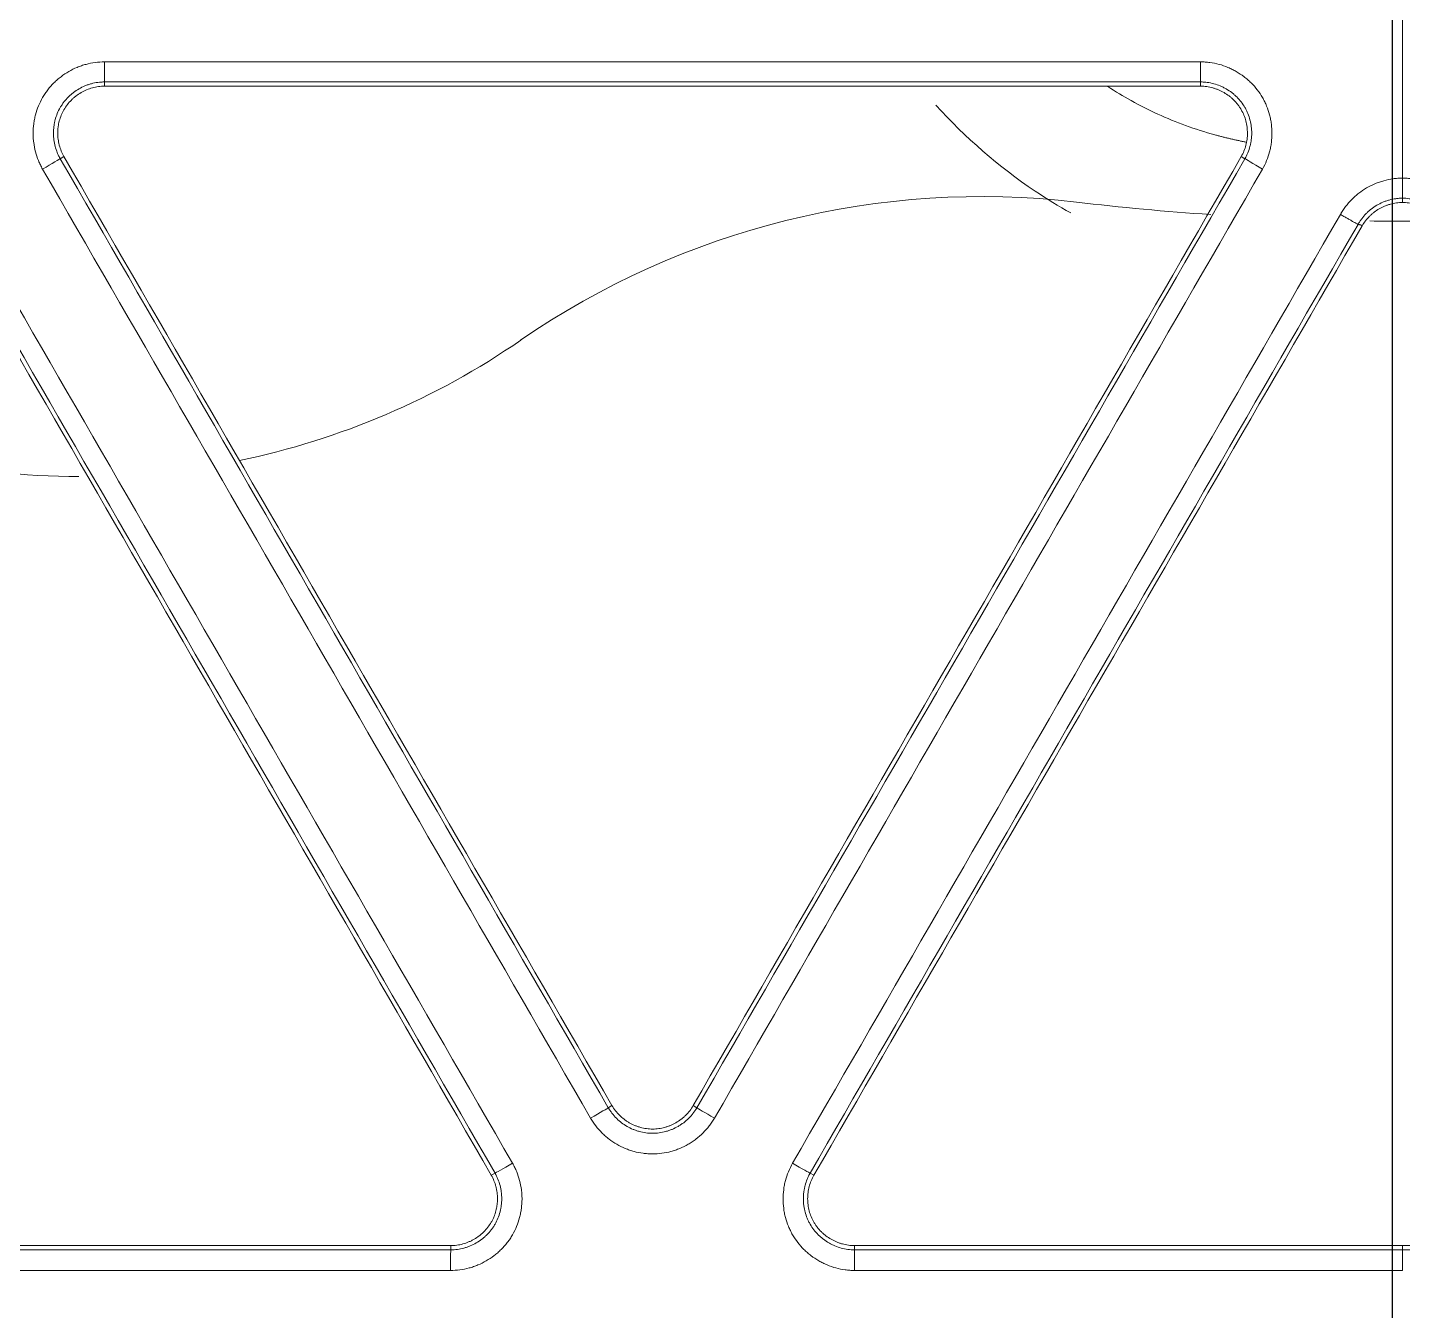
# Model space of a CAD drawing. Header units: inches. Extents: x 405346 to 489838, y -25612 to 14934.
# Drawn here: x 462762.65 to 462794.73, y 4230.61 to 4260.55 of the extents above; entities that cross this region are included whole.
import ezdxf

# ---------------------------------------------------------------- set-up
doc = ezdxf.new("R2010")
doc.units = ezdxf.units.IN
doc.header["$LTSCALE"] = 200
doc.header["$MEASUREMENT"] = 0
doc.linetypes.add('DH-HID2', pattern=[1.2, 0.8, -0.4])
doc.layers.add('FU-FURM', color=251, linetype='DH-HID2')
doc.layers.add('SS-EQ', color=2, linetype='Continuous', lineweight=20)

# ---------------------------------------------------------------- blocks, each defined once
blk = doc.blocks.new('FLLLL')
at = {"layer": 'FU-FURM'}
blk.add_lwpolyline([(463642, 4459.532), (463642, 2859.532), (462842, 2859.532), (462842, 4459.532)], close=True, dxfattribs=at)
blk = doc.blocks.new('4way무풍')
at = {"layer": 'SS-EQ'}
for p, q in [((-30.286, -62.142), (-30.286, -62.242)), ((-4.711, -62.242), (-4.711, -62.142)), ((-31.233, -63.883), (-31.32, -63.933)), ((-3.677, -63.933), (-3.763, -63.883)), ((0, -64.855), (0, -64.956)), ((-18.532, -86.082), (-18.446, -86.032)), ((-16.551, -86.032), (-16.464, -86.082)), ((-21.262, -87.657), (-21.175, -87.607)), ((-13.822, -87.607), (-13.735, -87.657)), ((-22.209, -89.399), (-22.209, -89.299)), ((-12.787, -89.299), (-12.787, -89.399))]:
    blk.add_line(p, q, dxfattribs=at)
for centre, radius, start, end in [((-9.815, -83.772), 18.954, 83.3178, 124.5963), ((0, 0), 65.391, 263.31783, 266.07587), ((0, 0), 65.391, 269.33027, 270.73107), ((-30.8, -53.348), 18.006, 281.7312, 304.5963), ((-30.8, -53.348), 18.006, 245.307, 269.7385)]:
    blk.add_arc(centre, radius, start, end, dxfattribs=at)
for centre, major_axis, ratio, start_param, end_param in [((-30.286, -61.668), (0, 0.474), 0.004562, 1.581364, 3.106686), ((-4.711, -61.668), (0, -0.474), 0.000705, 4.72322, 6.248279), ((-31.73, -64.17), (-0.41, -0.237), 0.007153, 1.561195, 3.106685), ((-3.267, -64.17), (-0.41, 0.237), 0.010023, 0.034908, 1.576022), ((-18.943, -86.318), (-0.41, -0.237), 0.012068, 1.560903, 3.106684), ((-16.054, -86.318), (-0.41, 0.237), 0.014437, 0.03491, 1.576654), ((-20.765, -87.37), (0.41, 0.237), 0.01211, 3.176502, 4.702204), ((-14.232, -87.37), (-0.41, 0.237), 0.014506, 1.576988, 3.106682), ((-22.209, -89.872), (0, 0.474), 0.002922, 0.034907, 1.586852), ((-12.787, -89.872), (0, -0.474), 0.001677, 3.176499, 4.72856)]:
    blk.add_ellipse(centre, major_axis=major_axis, ratio=ratio, start_param=start_param, end_param=end_param, dxfattribs=at)
for points, knots in [([(-0.032, -346.294), (-6.969, -346.294), (-13.906, -346.294), (-27.78, -346.294), (-34.717, -346.294), (-55.528, -346.294), (-69.403, -346.294), (-97.151, -346.294), (-111.025, -346.294), (-138.774, -346.294), (-152.648, -346.294), (-180.396, -346.294), (-194.27, -346.294), (-215.082, -346.294), (-222.019, -346.294), (-235.893, -346.294), (-242.83, -346.294), (-253.236, -346.294), (-256.704, -346.293), (-263.641, -346.293), (-267.11, -346.294), (-272.313, -346.294), (-274.047, -346.294), (-276.648, -346.294), (-277.515, -346.294), (-279.25, -346.294), (-280.117, -346.293), (-281.418, -346.293), (-281.851, -346.293), (-282.718, -346.293), (-283.152, -346.293), (-283.802, -346.293), (-284.019, -346.294), (-284.453, -346.294), (-284.669, -346.294), (-285.103, -346.294), (-285.32, -346.293), (-285.753, -346.291), (-285.97, -346.288), (-286.62, -346.277), (-287.053, -346.265), (-287.92, -346.232), (-288.353, -346.21), (-289.653, -346.133), (-290.519, -346.062), (-291.817, -345.929), (-292.25, -345.88), (-292.899, -345.799), (-293.116, -345.771), (-293.548, -345.713), (-294.627, -345.561), (-295.697, -345.382), (-298.249, -344.898), (-299.929, -344.504), (-302.417, -343.81), (-304.065, -343.313), (-305.692, -342.746), (-308.116, -341.843), (-309.711, -341.172), (-311.481, -340.336), (-311.677, -340.242), (-312.069, -340.051), (-312.265, -339.955), (-312.85, -339.663), (-313.238, -339.464), (-314.393, -338.857), (-315.91, -338.018), (-317.384, -337.119), (-318.837, -336.19), (-319.553, -335.711), (-320.962, -334.724), (-322.351, -333.708), (-324.369, -332.095), (-326.323, -330.394), (-327.582, -329.2), (-328.355, -328.435), (-328.586, -328.204), (-328.815, -327.971), (-328.968, -327.815), (-329.044, -327.737), (-329.423, -327.345), (-329.723, -327.029), (-330.61, -326.073), (-331.762, -324.777), (-333.398, -322.77), (-334.43, -321.391), (-335.932, -319.291), (-336.873, -317.851), (-338.196, -315.627), (-339.047, -314.124), (-339.838, -312.58), (-340.313, -311.601), (-340.454, -311.306), (-340.593, -311.01), (-340.685, -310.813), (-340.731, -310.713), (-340.958, -310.218), (-341.135, -309.821), (-341.654, -308.624), (-342.309, -307.019), (-343.186, -304.583), (-343.7, -302.939), (-344.419, -300.46), (-344.828, -298.788), (-345.336, -296.251), (-345.487, -295.401), (-345.755, -293.691), (-345.871, -292.831), (-345.994, -291.749), (-346.017, -291.533), (-346.062, -291.099), (-346.083, -290.882), (-346.143, -290.23), (-346.178, -289.796), (-346.239, -288.927), (-346.265, -288.493), (-346.307, -287.624), (-346.324, -287.19), (-346.342, -286.538), (-346.347, -286.321), (-346.354, -285.886), (-346.356, -285.669), (-346.359, -285.235), (-346.359, -285.017), (-346.359, -284.583), (-346.359, -284.366), (-346.358, -283.714), (-346.358, -283.28), (-346.358, -282.411), (-346.358, -281.976), (-346.358, -280.673), (-346.358, -279.804), (-346.359, -278.066), (-346.359, -277.197), (-346.359, -274.59), (-346.359, -272.852), (-346.358, -264.163), (-346.358, -257.211), (-346.359, -236.356), (-346.359, -222.453), (-346.359, -194.646), (-346.359, -180.743), (-346.359, -152.936), (-346.359, -139.033), (-346.359, -111.226), (-346.359, -69.517), (-346.359, -27.807), (-346.359, 0)], [0, 0, 0, 0, 0.03125, 0.03125, 0.0625, 0.0625, 0.125, 0.125, 0.1875, 0.1875, 0.25, 0.25, 0.3125, 0.3125, 0.34375, 0.34375, 0.375, 0.375, 0.390625, 0.390625, 0.40625, 0.40625, 0.414063, 0.414063, 0.417969, 0.417969, 0.421875, 0.421875, 0.423828, 0.423828, 0.425781, 0.425781, 0.426758, 0.426758, 0.427734, 0.427734, 0.428711, 0.428711, 0.429688, 0.429688, 0.431641, 0.431641, 0.433594, 0.433594, 0.4375, 0.4375, 0.439453, 0.439453, 0.44043, 0.44043, 0.441406, 0.445313, 0.445313, 0.453125, 0.453125, 0.457031, 0.460938, 0.460938, 0.46875, 0.46875, 0.469727, 0.469727, 0.470703, 0.470703, 0.472656, 0.472656, 0.476563, 0.480469, 0.480469, 0.484375, 0.484375, 0.488281, 0.492188, 0.496094, 0.5, 0.5, 0.500977, 0.501465, 0.501465, 0.501953, 0.501953, 0.503906, 0.503906, 0.507813, 0.511719, 0.515625, 0.515625, 0.523438, 0.523438, 0.527344, 0.53125, 0.53125, 0.532227, 0.532715, 0.532715, 0.533203, 0.533203, 0.535156, 0.535156, 0.539063, 0.542969, 0.546875, 0.546875, 0.554688, 0.554688, 0.558594, 0.558594, 0.5625, 0.5625, 0.563477, 0.563477, 0.564453, 0.564453, 0.566406, 0.566406, 0.568359, 0.568359, 0.570313, 0.570313, 0.571289, 0.571289, 0.572266, 0.572266, 0.573242, 0.573242, 0.574219, 0.574219, 0.576172, 0.576172, 0.578125, 0.578125, 0.582031, 0.582031, 0.585938, 0.585938, 0.59375, 0.59375, 0.625, 0.625, 0.6875, 0.6875, 0.75, 0.75, 0.8125, 0.8125, 0.875, 1, 1, 1, 1]), ([(-345.164, 0), (-345.164, -27.72), (-345.163, -69.3), (-345.162, -110.879), (-345.161, -138.599), (-345.16, -152.459), (-345.158, -180.179), (-345.157, -194.038), (-345.154, -221.758), (-345.152, -235.618), (-345.147, -256.408), (-345.146, -263.338), (-345.145, -272), (-345.144, -273.733), (-345.144, -276.331), (-345.144, -277.198), (-345.143, -278.93), (-345.142, -279.796), (-345.142, -281.096), (-345.141, -281.529), (-345.141, -282.395), (-345.141, -282.828), (-345.141, -283.694), (-345.141, -284.128), (-345.14, -284.777), (-345.139, -284.994), (-345.136, -285.427), (-345.134, -285.643), (-345.124, -286.293), (-345.113, -286.726), (-345.08, -287.592), (-345.06, -288.025), (-345.009, -288.891), (-344.978, -289.324), (-344.926, -289.973), (-344.898, -290.298), (-344.868, -290.623), (-344.847, -290.839), (-344.836, -290.947), (-344.736, -291.92), (-344.629, -292.78), (-344.379, -294.49), (-344.236, -295.341), (-343.754, -297.876), (-343.361, -299.547), (-342.665, -302.025), (-342.166, -303.667), (-341.312, -306.101), (-340.67, -307.704), (-340.162, -308.899), (-339.901, -309.494), (-339.629, -310.087), (-339.446, -310.481), (-339.353, -310.678), (-338.885, -311.657), (-338.495, -312.43), (-337.684, -313.955), (-337.263, -314.706), (-336.391, -316.189), (-335.94, -316.919), (-335.007, -318.36), (-334.525, -319.069), (-333.532, -320.468), (-332.508, -321.846), (-330.881, -323.85), (-329.735, -325.144), (-328.853, -326.098), (-328.555, -326.413), (-328.177, -326.804), (-328.101, -326.882), (-327.949, -327.038), (-327.721, -327.27), (-327.491, -327.501), (-326.721, -328.264), (-325.466, -329.454), (-323.518, -331.15), (-321.504, -332.756), (-320.119, -333.767), (-318.711, -334.749), (-317.997, -335.224), (-316.546, -336.146), (-315.81, -336.593), (-314.315, -337.455), (-313.557, -337.871), (-312.595, -338.371), (-312.305, -338.52), (-312.014, -338.667), (-311.819, -338.764), (-311.722, -338.813), (-311.235, -339.053), (-310.844, -339.241), (-309.666, -339.791), (-308.875, -340.139), (-307.283, -340.8), (-305.68, -341.425), (-303.244, -342.258), (-301.598, -342.743), (-299.114, -343.417), (-297.436, -343.797), (-294.888, -344.259), (-294.033, -344.395), (-292.957, -344.543), (-292.742, -344.571), (-292.31, -344.625), (-291.663, -344.704), (-291.015, -344.771), (-289.72, -344.892), (-288.856, -344.954), (-287.56, -345.019), (-287.128, -345.036), (-286.48, -345.054), (-286.264, -345.059), (-285.831, -345.067), (-285.615, -345.069), (-285.183, -345.073), (-284.967, -345.074), (-284.534, -345.075), (-284.318, -345.075), (-283.67, -345.076), (-283.237, -345.076), (-282.589, -345.076), (-282.373, -345.076), (-281.94, -345.076), (-281.724, -345.076), (-281.075, -345.076), (-280.643, -345.077), (-279.346, -345.077), (-278.481, -345.078), (-276.752, -345.079), (-275.887, -345.079), (-273.293, -345.079), (-271.563, -345.08), (-262.916, -345.081), (-255.998, -345.082), (-242.162, -345.085), (-235.244, -345.086), (-221.408, -345.089), (-214.49, -345.09), (-193.736, -345.092), (-179.9, -345.094), (-152.228, -345.096), (-138.392, -345.096), (-110.72, -345.097), (-96.884, -345.098), (-69.212, -345.098), (-55.376, -345.099), (-34.622, -345.099), (-27.704, -345.099), (-13.868, -345.099), (-6.95, -345.099), (-0.032, -345.099)], [0, 0, 0, 0, 0.125, 0.1875, 0.1875, 0.25, 0.25, 0.3125, 0.3125, 0.375, 0.375, 0.40625, 0.40625, 0.414063, 0.414063, 0.417969, 0.417969, 0.421875, 0.421875, 0.423828, 0.423828, 0.425781, 0.425781, 0.427734, 0.427734, 0.428711, 0.428711, 0.429688, 0.429688, 0.431641, 0.431641, 0.433594, 0.433594, 0.435547, 0.435547, 0.436523, 0.437012, 0.437012, 0.4375, 0.4375, 0.441406, 0.441406, 0.445313, 0.445313, 0.453125, 0.453125, 0.457031, 0.460938, 0.464844, 0.464844, 0.466797, 0.467773, 0.467773, 0.46875, 0.46875, 0.472656, 0.472656, 0.476563, 0.476563, 0.480469, 0.480469, 0.484375, 0.484375, 0.488281, 0.492188, 0.496094, 0.496094, 0.498047, 0.498047, 0.498535, 0.498535, 0.499023, 0.5, 0.5, 0.503906, 0.507813, 0.511719, 0.515625, 0.515625, 0.519531, 0.519531, 0.523438, 0.523438, 0.527344, 0.527344, 0.52832, 0.528809, 0.528809, 0.529297, 0.529297, 0.53125, 0.53125, 0.535156, 0.535156, 0.539063, 0.542969, 0.546875, 0.546875, 0.554688, 0.554688, 0.558594, 0.558594, 0.55957, 0.55957, 0.560547, 0.5625, 0.5625, 0.566406, 0.566406, 0.568359, 0.568359, 0.569336, 0.569336, 0.570313, 0.570313, 0.571289, 0.571289, 0.572266, 0.572266, 0.574219, 0.574219, 0.575195, 0.575195, 0.576172, 0.576172, 0.578125, 0.578125, 0.582031, 0.582031, 0.585938, 0.585938, 0.59375, 0.59375, 0.625, 0.625, 0.65625, 0.65625, 0.6875, 0.6875, 0.75, 0.75, 0.8125, 0.8125, 0.875, 0.875, 0.9375, 0.9375, 0.96875, 0.96875, 1, 1, 1, 1]), ([(0, -57.597), (0, -58.603), (0, -60.616), (0, -62.629), (0, -63.636)], [0, 0, 0, 0, 0.499999, 1, 1, 1, 1]), ([(-31.732, -64.175), (-31.751, -64.143), (-31.768, -64.111), (-31.8, -64.045), (-31.815, -64.012), (-31.856, -63.911), (-31.902, -63.773), (-31.93, -63.631), (-31.942, -63.54), (-31.944, -63.522), (-31.947, -63.486), (-31.951, -63.431), (-31.953, -63.376), (-31.953, -63.268), (-31.948, -63.195), (-31.934, -63.087), (-31.929, -63.051), (-31.918, -62.998), (-31.914, -62.98), (-31.906, -62.944), (-31.902, -62.926), (-31.879, -62.838), (-31.832, -62.701), (-31.769, -62.57), (-31.714, -62.475), (-31.694, -62.444), (-31.654, -62.384), (-31.632, -62.354), (-31.566, -62.268), (-31.518, -62.214), (-31.441, -62.137), (-31.401, -62.1), (-31.359, -62.065), (-31.331, -62.042), (-31.316, -62.031), (-31.244, -61.975), (-31.123, -61.895), (-30.993, -61.83), (-30.909, -61.795), (-30.892, -61.788), (-30.858, -61.775), (-30.84, -61.769), (-30.788, -61.751), (-30.753, -61.741), (-30.648, -61.712), (-30.577, -61.698), (-30.434, -61.678), (-30.361, -61.673), (-30.288, -61.673)], [0, 0, 0, 0, 0.03125, 0.03125, 0.0625, 0.0625, 0.125, 0.1875, 0.1875, 0.203125, 0.203125, 0.21875, 0.25, 0.25, 0.3125, 0.3125, 0.34375, 0.34375, 0.359375, 0.359375, 0.375, 0.375, 0.4375, 0.5, 0.5, 0.53125, 0.53125, 0.5625, 0.5625, 0.625, 0.625, 0.65625, 0.671875, 0.671875, 0.6875, 0.6875, 0.75, 0.8125, 0.8125, 0.828125, 0.828125, 0.84375, 0.84375, 0.875, 0.875, 0.9375, 0.9375, 1, 1, 1, 1]), ([(-4.711, -61.673), (-4.675, -61.673), (-4.638, -61.675), (-4.565, -61.68), (-4.528, -61.683), (-4.42, -61.698), (-4.278, -61.727), (-4.141, -61.774), (-4.057, -61.81), (-4.04, -61.817), (-4.007, -61.832), (-3.957, -61.856), (-3.909, -61.882), (-3.815, -61.936), (-3.755, -61.976), (-3.668, -62.042), (-3.64, -62.065), (-3.598, -62.101), (-3.585, -62.114), (-3.558, -62.139), (-3.545, -62.151), (-3.48, -62.215), (-3.384, -62.324), (-3.303, -62.444), (-3.248, -62.539), (-3.231, -62.572), (-3.199, -62.637), (-3.184, -62.671), (-3.143, -62.771), (-3.12, -62.84), (-3.092, -62.945), (-3.084, -62.98), (-3.074, -63.034), (-3.07, -63.052), (-3.065, -63.088), (-3.062, -63.106), (-3.05, -63.197), (-3.041, -63.342), (-3.05, -63.486), (-3.062, -63.577), (-3.065, -63.595), (-3.07, -63.631), (-3.074, -63.649), (-3.084, -63.703), (-3.092, -63.738), (-3.12, -63.844), (-3.143, -63.912), (-3.198, -64.046), (-3.23, -64.112), (-3.267, -64.175)], [0, 0, 0, 0, 0.03125, 0.03125, 0.0625, 0.0625, 0.125, 0.1875, 0.1875, 0.203125, 0.203125, 0.21875, 0.25, 0.25, 0.3125, 0.3125, 0.34375, 0.34375, 0.359375, 0.359375, 0.375, 0.375, 0.4375, 0.5, 0.5, 0.53125, 0.53125, 0.5625, 0.5625, 0.625, 0.625, 0.65625, 0.65625, 0.671875, 0.671875, 0.6875, 0.6875, 0.75, 0.8125, 0.8125, 0.828125, 0.828125, 0.84375, 0.84375, 0.875, 0.875, 0.9375, 0.9375, 1, 1, 1, 1]), ([(-30.286, -62.142), (-30.289, -62.142), (-30.292, -62.142), (-30.299, -62.142), (-30.309, -62.142), (-30.332, -62.143), (-30.377, -62.145), (-30.416, -62.149), (-30.493, -62.159), (-30.544, -62.17), (-30.619, -62.19), (-30.644, -62.198), (-30.694, -62.215), (-30.718, -62.225), (-30.79, -62.255), (-30.883, -62.301), (-30.97, -62.358), (-31.022, -62.398), (-31.032, -62.406), (-31.052, -62.423), (-31.082, -62.448), (-31.111, -62.475), (-31.166, -62.529), (-31.201, -62.568), (-31.248, -62.629), (-31.264, -62.651), (-31.293, -62.694), (-31.307, -62.716), (-31.346, -62.784), (-31.369, -62.831), (-31.408, -62.927), (-31.424, -62.976), (-31.444, -63.052), (-31.45, -63.077), (-31.46, -63.129), (-31.464, -63.155), (-31.474, -63.232), (-31.477, -63.284), (-31.477, -63.361), (-31.476, -63.387), (-31.474, -63.426), (-31.473, -63.439), (-31.471, -63.466), (-31.469, -63.479), (-31.461, -63.544), (-31.441, -63.646), (-31.408, -63.744), (-31.379, -63.816), (-31.368, -63.84), (-31.351, -63.876), (-31.345, -63.887), (-31.336, -63.905), (-31.331, -63.913), (-31.326, -63.922), (-31.323, -63.928), (-31.321, -63.931), (-31.32, -63.933)], [0, 0, 0, 0, 0.003906, 0.003906, 0.007812, 0.015625, 0.03125, 0.0625, 0.0625, 0.125, 0.125, 0.15625, 0.15625, 0.1875, 0.1875, 0.25, 0.3125, 0.3125, 0.328125, 0.328125, 0.34375, 0.375, 0.375, 0.4375, 0.4375, 0.46875, 0.46875, 0.5, 0.5, 0.5625, 0.5625, 0.625, 0.625, 0.65625, 0.65625, 0.6875, 0.6875, 0.75, 0.75, 0.78125, 0.78125, 0.796875, 0.796875, 0.8125, 0.8125, 0.875, 0.9375, 0.9375, 0.96875, 0.96875, 0.984375, 0.984375, 0.992187, 0.996094, 0.996094, 1, 1, 1, 1]), ([(-3.677, -63.933), (-3.675, -63.931), (-3.674, -63.928), (-3.67, -63.922), (-3.665, -63.913), (-3.655, -63.893), (-3.634, -63.853), (-3.618, -63.817), (-3.588, -63.745), (-3.572, -63.696), (-3.552, -63.62), (-3.546, -63.595), (-3.536, -63.544), (-3.532, -63.518), (-3.522, -63.44), (-3.516, -63.337), (-3.522, -63.233), (-3.531, -63.168), (-3.532, -63.155), (-3.537, -63.129), (-3.543, -63.09), (-3.552, -63.052), (-3.572, -62.977), (-3.588, -62.928), (-3.618, -62.856), (-3.628, -62.832), (-3.651, -62.785), (-3.663, -62.762), (-3.703, -62.694), (-3.732, -62.651), (-3.795, -62.569), (-3.83, -62.53), (-3.885, -62.475), (-3.905, -62.457), (-3.944, -62.423), (-3.964, -62.406), (-4.026, -62.359), (-4.07, -62.331), (-4.137, -62.292), (-4.171, -62.273), (-4.207, -62.256), (-4.23, -62.245), (-4.243, -62.24), (-4.303, -62.215), (-4.401, -62.181), (-4.503, -62.16), (-4.58, -62.149), (-4.606, -62.146), (-4.645, -62.144), (-4.658, -62.143), (-4.678, -62.142), (-4.688, -62.142), (-4.698, -62.142), (-4.704, -62.142), (-4.708, -62.142), (-4.711, -62.142)], [0, 0, 0, 0, 0.003906, 0.003906, 0.007813, 0.015625, 0.03125, 0.0625, 0.0625, 0.125, 0.125, 0.15625, 0.15625, 0.1875, 0.1875, 0.25, 0.3125, 0.3125, 0.328125, 0.328125, 0.34375, 0.375, 0.375, 0.4375, 0.4375, 0.46875, 0.46875, 0.5, 0.5, 0.5625, 0.5625, 0.625, 0.625, 0.65625, 0.65625, 0.6875, 0.6875, 0.75, 0.75, 0.78125, 0.796875, 0.796875, 0.8125, 0.8125, 0.875, 0.9375, 0.9375, 0.96875, 0.96875, 0.984375, 0.984375, 0.992187, 0.996094, 0.996094, 1, 1, 1, 1]), ([(-31.233, -63.883), (-31.258, -63.842), (-31.278, -63.799), (-31.314, -63.711), (-31.329, -63.666), (-31.347, -63.597), (-31.353, -63.573), (-31.362, -63.526), (-31.366, -63.502), (-31.375, -63.431), (-31.381, -63.336), (-31.375, -63.241), (-31.367, -63.182), (-31.365, -63.17), (-31.362, -63.146), (-31.355, -63.111), (-31.347, -63.076), (-31.329, -63.007), (-31.314, -62.962), (-31.288, -62.896), (-31.278, -62.874), (-31.257, -62.831), (-31.246, -62.81), (-31.21, -62.748), (-31.156, -62.669), (-31.093, -62.598), (-31.042, -62.547), (-31.025, -62.531), (-30.989, -62.499), (-30.97, -62.484), (-30.913, -62.441), (-30.874, -62.414), (-30.812, -62.379), (-30.78, -62.362), (-30.748, -62.346), (-30.726, -62.336), (-30.715, -62.332), (-30.66, -62.308), (-30.57, -62.277), (-30.477, -62.258), (-30.382, -62.245), (-30.334, -62.242), (-30.286, -62.242)], [0, 0, 0, 0, 0.0625, 0.0625, 0.125, 0.125, 0.15625, 0.15625, 0.1875, 0.1875, 0.25, 0.3125, 0.3125, 0.328125, 0.328125, 0.34375, 0.375, 0.375, 0.4375, 0.4375, 0.46875, 0.46875, 0.5, 0.5, 0.5625, 0.625, 0.625, 0.65625, 0.65625, 0.6875, 0.6875, 0.75, 0.75, 0.78125, 0.796875, 0.796875, 0.8125, 0.8125, 0.875, 0.9375, 0.9375, 1, 1, 1, 1]), ([(-6.875, -62.249), (-6.698, -62.365), (-6.319, -62.596), (-5.714, -62.902), (-5.06, -63.169), (-4.583, -63.321), (-4.3, -63.398), (-4.222, -63.419), (-4.142, -63.439), (-4.062, -63.458), (-3.982, -63.477), (-3.901, -63.495), (-3.82, -63.512), (-3.738, -63.529), (-3.679, -63.541), (-3.647, -63.547), (-3.643, -63.548)], [0, 0, 0, 0, 0.180646, 0.37901, 0.580142, 0.784199, 0.80738, 0.830652, 0.854015, 0.877469, 0.901014, 0.924651, 0.948379, 0.972199, 0.996109, 1, 1, 1, 1]), ([(-4.711, -62.242), (-4.663, -62.242), (-4.615, -62.245), (-4.521, -62.258), (-4.475, -62.268), (-4.406, -62.287), (-4.383, -62.294), (-4.337, -62.309), (-4.315, -62.318), (-4.249, -62.346), (-4.164, -62.388), (-4.084, -62.441), (-4.036, -62.477), (-4.027, -62.485), (-4.008, -62.5), (-3.981, -62.523), (-3.955, -62.547), (-3.904, -62.597), (-3.872, -62.633), (-3.829, -62.689), (-3.815, -62.708), (-3.788, -62.748), (-3.775, -62.768), (-3.739, -62.831), (-3.697, -62.916), (-3.667, -63.006), (-3.649, -63.076), (-3.644, -63.099), (-3.635, -63.146), (-3.631, -63.17), (-3.622, -63.241), (-3.619, -63.288), (-3.619, -63.36), (-3.619, -63.383), (-3.622, -63.431), (-3.625, -63.455), (-3.634, -63.526), (-3.652, -63.62), (-3.682, -63.71), (-3.718, -63.798), (-3.739, -63.842), (-3.763, -63.883)], [0, 0, 0, 0, 0.0625, 0.0625, 0.125, 0.125, 0.15625, 0.15625, 0.1875, 0.1875, 0.25, 0.3125, 0.3125, 0.328125, 0.328125, 0.34375, 0.375, 0.375, 0.4375, 0.4375, 0.46875, 0.46875, 0.5, 0.5, 0.5625, 0.625, 0.625, 0.65625, 0.65625, 0.6875, 0.6875, 0.75, 0.75, 0.78125, 0.78125, 0.8125, 0.8125, 0.875, 0.9375, 0.9375, 1, 1, 1, 1]), ([(-10.888, -62.681), (-10.202, -63.441), (-9.176, -64.334), (-8.024, -65.041), (-7.74, -65.2)], [0, 0, 0, 0, 0.758418, 1, 1, 1, 1]), ([(-1.448, -65.234), (-1.444, -65.226), (-1.439, -65.218), (-1.43, -65.202), (-1.416, -65.179), (-1.381, -65.124), (-1.35, -65.08), (-1.284, -64.993), (-1.236, -64.938), (-1.159, -64.86), (-1.133, -64.834), (-1.091, -64.798), (-1.077, -64.786), (-1.049, -64.762), (-1.035, -64.751), (-0.962, -64.694), (-0.842, -64.613), (-0.711, -64.547), (-0.61, -64.504), (-0.575, -64.491), (-0.506, -64.467), (-0.471, -64.456), (-0.365, -64.427), (-0.293, -64.412), (-0.184, -64.397), (-0.147, -64.394), (-0.074, -64.389), (-0.037, -64.387), (0, -64.387)], [0, 0, 0, 0, 0.015625, 0.015625, 0.03125, 0.0625, 0.125, 0.125, 0.25, 0.25, 0.3125, 0.3125, 0.34375, 0.34375, 0.375, 0.375, 0.5, 0.625, 0.625, 0.6875, 0.6875, 0.75, 0.75, 0.875, 0.875, 0.9375, 0.9375, 1, 1, 1, 1]), ([(0, -64.855), (0, -64.854), (0, -64.85), (0, -64.837), (0, -64.828), (0, -64.803), (0, -64.788), (0, -64.754), (0, -64.735), (0, -64.691), (0, -64.668), (0, -64.618), (0, -64.591), (0, -64.535), (0, -64.506), (0, -64.447), (0, -64.417), (0, -64.387)], [0, 0, 0, 0, 0.125, 0.125, 0.25, 0.25, 0.375, 0.375, 0.5, 0.5, 0.625, 0.625, 0.75, 0.75, 0.875, 0.875, 1, 1, 1, 1]), ([(0, -64.387), (0.037, -64.387), (0.074, -64.389), (0.147, -64.394), (0.183, -64.397), (0.291, -64.412), (0.363, -64.426), (0.468, -64.455), (0.503, -64.466), (0.555, -64.484), (0.572, -64.49), (0.606, -64.503), (0.623, -64.51), (0.708, -64.546), (0.838, -64.611), (0.959, -64.692), (1.032, -64.748), (1.046, -64.759), (1.074, -64.783), (1.088, -64.795), (1.13, -64.831), (1.156, -64.856), (1.233, -64.934), (1.281, -64.989), (1.347, -65.076), (1.379, -65.12), (1.413, -65.174), (1.427, -65.198), (1.437, -65.214), (1.441, -65.222), (1.446, -65.23)], [0, 0, 0, 0, 0.0625, 0.0625, 0.125, 0.125, 0.25, 0.25, 0.3125, 0.3125, 0.34375, 0.34375, 0.375, 0.375, 0.5, 0.625, 0.625, 0.65625, 0.65625, 0.6875, 0.6875, 0.75, 0.75, 0.875, 0.875, 0.9375, 0.96875, 0.984375, 0.984375, 1, 1, 1, 1]), ([(0, -64.855), (-0.027, -64.855), (-0.053, -64.856), (-0.106, -64.86), (-0.132, -64.863), (-0.21, -64.873), (-0.261, -64.884), (-0.337, -64.905), (-0.362, -64.913), (-0.412, -64.93), (-0.437, -64.94), (-0.509, -64.971), (-0.603, -65.018), (-0.69, -65.077), (-0.742, -65.117), (-0.752, -65.126), (-0.772, -65.143), (-0.782, -65.151), (-0.812, -65.178), (-0.831, -65.196), (-0.886, -65.252), (-0.921, -65.292), (-0.968, -65.354), (-0.99, -65.387), (-1.011, -65.42), (-1.025, -65.443), (-1.032, -65.454), (-1.038, -65.466)], [0, 0, 0, 0, 0.0625, 0.0625, 0.125, 0.125, 0.25, 0.25, 0.3125, 0.3125, 0.375, 0.375, 0.5, 0.625, 0.625, 0.65625, 0.65625, 0.6875, 0.6875, 0.75, 0.75, 0.875, 0.875, 0.9375, 0.96875, 0.96875, 1, 1, 1, 1]), ([(0, -64.956), (-0.048, -64.956), (-0.143, -64.962), (-0.236, -64.981), (-0.304, -65), (-0.327, -65.007), (-0.372, -65.022), (-0.395, -65.031), (-0.461, -65.058), (-0.546, -65.101), (-0.625, -65.153), (-0.672, -65.19), (-0.682, -65.197), (-0.7, -65.212), (-0.727, -65.235), (-0.753, -65.26), (-0.804, -65.31), (-0.835, -65.345), (-0.893, -65.42), (-0.919, -65.459), (-0.943, -65.501)], [0, 0, 0, 0, 0.125, 0.25, 0.25, 0.3125, 0.3125, 0.375, 0.375, 0.5, 0.625, 0.625, 0.65625, 0.65625, 0.6875, 0.75, 0.75, 0.875, 0.875, 1, 1, 1, 1]), ([(1.036, -65.461), (1.029, -65.45), (1.022, -65.438), (1.009, -65.416), (0.988, -65.383), (0.965, -65.351), (0.918, -65.288), (0.884, -65.249), (0.828, -65.193), (0.809, -65.175), (0.78, -65.149), (0.77, -65.14), (0.749, -65.123), (0.739, -65.115), (0.687, -65.075), (0.6, -65.017), (0.507, -64.97), (0.434, -64.939), (0.409, -64.929), (0.36, -64.912), (0.335, -64.904), (0.259, -64.884), (0.208, -64.873), (0.131, -64.863), (0.092, -64.859), (0.046, -64.856), (0.023, -64.856), (0.013, -64.856), (0.007, -64.855), (0.003, -64.855), (0, -64.855)], [0, 0, 0, 0, 0.03125, 0.03125, 0.0625, 0.125, 0.125, 0.25, 0.25, 0.3125, 0.3125, 0.34375, 0.34375, 0.375, 0.375, 0.5, 0.625, 0.625, 0.6875, 0.6875, 0.75, 0.75, 0.875, 0.875, 0.9375, 0.96875, 0.984375, 0.992188, 0.992188, 1, 1, 1, 1]), ([(0.943, -65.501), (0.919, -65.459), (0.866, -65.38), (0.803, -65.309), (0.753, -65.259), (0.735, -65.243), (0.699, -65.211), (0.681, -65.196), (0.624, -65.153), (0.545, -65.1), (0.46, -65.058), (0.405, -65.035), (0.394, -65.031), (0.371, -65.022), (0.338, -65.01), (0.304, -64.999), (0.235, -64.981), (0.189, -64.971), (0.095, -64.959), (0.048, -64.956), (0, -64.956)], [0, 0, 0, 0, 0.125, 0.25, 0.25, 0.3125, 0.3125, 0.375, 0.375, 0.5, 0.625, 0.625, 0.65625, 0.65625, 0.6875, 0.75, 0.75, 0.875, 0.875, 1, 1, 1, 1]), ([(-1.448, -65.234), (-1.422, -65.249), (-1.396, -65.264), (-1.345, -65.294), (-1.319, -65.308), (-1.271, -65.336), (-1.247, -65.349), (-1.203, -65.374), (-1.183, -65.386), (-1.145, -65.407), (-1.128, -65.417), (-1.098, -65.434), (-1.085, -65.441), (-1.063, -65.453), (-1.055, -65.457), (-1.043, -65.464), (-1.039, -65.465), (-1.038, -65.466)], [0, 0, 0, 0, 0.125, 0.125, 0.25, 0.25, 0.375, 0.375, 0.5, 0.5, 0.625, 0.625, 0.75, 0.75, 0.875, 0.875, 1, 1, 1, 1]), ([(-0.943, -65.501), (-0.944, -65.5), (-0.946, -65.498), (-0.949, -65.495), (-0.952, -65.492), (-0.955, -65.49), (-0.958, -65.488), (-0.962, -65.485), (-0.965, -65.483), (-0.969, -65.482), (-0.973, -65.48), (-0.977, -65.479), (-0.981, -65.478), (-0.985, -65.477), (-0.991, -65.476), (-0.997, -65.474), (-1.003, -65.473), (-1.008, -65.472), (-1.014, -65.471), (-1.02, -65.47), (-1.026, -65.468), (-1.032, -65.467), (-1.036, -65.466), (-1.038, -65.466)], [0, 0, 0, 0, 0.040045, 0.080089, 0.120131, 0.160172, 0.200212, 0.240251, 0.280289, 0.320326, 0.360363, 0.4004, 0.440437, 0.480473, 0.538198, 0.595924, 0.653649, 0.711374, 0.769099, 0.826824, 0.88455, 0.942275, 1, 1, 1, 1]), ([(-18.532, -86.082), (-18.531, -86.085), (-18.529, -86.087), (-18.526, -86.093), (-18.521, -86.101), (-18.509, -86.121), (-18.484, -86.159), (-18.461, -86.191), (-18.414, -86.252), (-18.379, -86.291), (-18.324, -86.346), (-18.305, -86.364), (-18.265, -86.398), (-18.245, -86.415), (-18.182, -86.462), (-18.096, -86.519), (-18.003, -86.566), (-17.943, -86.591), (-17.93, -86.596), (-17.906, -86.605), (-17.869, -86.618), (-17.832, -86.63), (-17.757, -86.65), (-17.706, -86.661), (-17.629, -86.671), (-17.603, -86.674), (-17.551, -86.678), (-17.525, -86.679), (-17.446, -86.679), (-17.343, -86.671), (-17.241, -86.651), (-17.165, -86.63), (-17.14, -86.622), (-17.091, -86.605), (-17.066, -86.596), (-16.995, -86.566), (-16.948, -86.543), (-16.881, -86.504), (-16.848, -86.483), (-16.815, -86.461), (-16.794, -86.446), (-16.783, -86.438), (-16.731, -86.399), (-16.653, -86.33), (-16.584, -86.253), (-16.536, -86.191), (-16.521, -86.17), (-16.499, -86.138), (-16.491, -86.127), (-16.481, -86.11), (-16.476, -86.102), (-16.471, -86.093), (-16.467, -86.087), (-16.466, -86.085), (-16.464, -86.082)], [0, 0, 0, 0, 0.003906, 0.003906, 0.007813, 0.015625, 0.03125, 0.0625, 0.0625, 0.125, 0.125, 0.15625, 0.15625, 0.1875, 0.1875, 0.25, 0.3125, 0.3125, 0.328125, 0.328125, 0.34375, 0.375, 0.375, 0.4375, 0.4375, 0.46875, 0.46875, 0.5, 0.5, 0.5625, 0.625, 0.625, 0.65625, 0.65625, 0.6875, 0.6875, 0.75, 0.75, 0.78125, 0.796875, 0.796875, 0.8125, 0.8125, 0.875, 0.9375, 0.9375, 0.96875, 0.96875, 0.984375, 0.984375, 0.992188, 0.996094, 0.996094, 1, 1, 1, 1]), ([(-16.551, -86.032), (-16.575, -86.074), (-16.601, -86.113), (-16.66, -86.188), (-16.691, -86.224), (-16.742, -86.274), (-16.759, -86.29), (-16.796, -86.322), (-16.814, -86.337), (-16.871, -86.38), (-16.951, -86.433), (-17.036, -86.475), (-17.091, -86.498), (-17.103, -86.503), (-17.125, -86.512), (-17.159, -86.524), (-17.193, -86.534), (-17.262, -86.553), (-17.308, -86.563), (-17.379, -86.572), (-17.402, -86.575), (-17.45, -86.578), (-17.474, -86.579), (-17.546, -86.579), (-17.641, -86.573), (-17.734, -86.554), (-17.803, -86.535), (-17.827, -86.527), (-17.872, -86.512), (-17.894, -86.503), (-17.96, -86.476), (-18.003, -86.455), (-18.065, -86.419), (-18.085, -86.407), (-18.125, -86.38), (-18.144, -86.366), (-18.202, -86.322), (-18.273, -86.26), (-18.337, -86.189), (-18.395, -86.114), (-18.422, -86.074), (-18.446, -86.032)], [0, 0, 0, 0, 0.0625, 0.0625, 0.125, 0.125, 0.15625, 0.15625, 0.1875, 0.1875, 0.25, 0.3125, 0.3125, 0.328125, 0.328125, 0.34375, 0.375, 0.375, 0.4375, 0.4375, 0.46875, 0.46875, 0.5, 0.5, 0.5625, 0.625, 0.625, 0.65625, 0.65625, 0.6875, 0.6875, 0.75, 0.75, 0.78125, 0.78125, 0.8125, 0.8125, 0.875, 0.9375, 0.9375, 1, 1, 1, 1]), ([(-16.055, -86.326), (-16.073, -86.357), (-16.093, -86.389), (-16.134, -86.449), (-16.155, -86.479), (-16.222, -86.565), (-16.318, -86.674), (-16.427, -86.769), (-16.5, -86.824), (-16.515, -86.835), (-16.545, -86.856), (-16.59, -86.888), (-16.636, -86.916), (-16.73, -86.971), (-16.795, -87.003), (-16.896, -87.045), (-16.93, -87.058), (-16.982, -87.075), (-16.999, -87.081), (-17.034, -87.092), (-17.052, -87.097), (-17.14, -87.121), (-17.282, -87.15), (-17.427, -87.16), (-17.536, -87.16), (-17.573, -87.158), (-17.646, -87.153), (-17.682, -87.15), (-17.79, -87.135), (-17.861, -87.121), (-17.965, -87.092), (-18, -87.081), (-18.052, -87.064), (-18.069, -87.057), (-18.103, -87.044), (-18.12, -87.038), (-18.205, -87.002), (-18.335, -86.938), (-18.456, -86.858), (-18.528, -86.802), (-18.542, -86.791), (-18.571, -86.768), (-18.585, -86.756), (-18.626, -86.72), (-18.653, -86.695), (-18.73, -86.618), (-18.778, -86.564), (-18.867, -86.45), (-18.907, -86.389), (-18.944, -86.326)], [0, 0, 0, 0, 0.03125, 0.03125, 0.0625, 0.0625, 0.125, 0.1875, 0.1875, 0.203125, 0.203125, 0.21875, 0.25, 0.25, 0.3125, 0.3125, 0.34375, 0.34375, 0.359375, 0.359375, 0.375, 0.375, 0.4375, 0.5, 0.5, 0.53125, 0.53125, 0.5625, 0.5625, 0.625, 0.625, 0.65625, 0.65625, 0.671875, 0.671875, 0.6875, 0.6875, 0.75, 0.8125, 0.8125, 0.828125, 0.828125, 0.84375, 0.84375, 0.875, 0.875, 0.9375, 0.9375, 1, 1, 1, 1]), ([(-20.766, -87.378), (-20.748, -87.41), (-20.731, -87.442), (-20.698, -87.508), (-20.683, -87.541), (-20.642, -87.642), (-20.596, -87.779), (-20.569, -87.922), (-20.557, -88.013), (-20.555, -88.031), (-20.551, -88.067), (-20.547, -88.122), (-20.545, -88.176), (-20.545, -88.285), (-20.55, -88.358), (-20.564, -88.466), (-20.57, -88.502), (-20.58, -88.555), (-20.584, -88.573), (-20.592, -88.609), (-20.597, -88.627), (-20.62, -88.715), (-20.666, -88.852), (-20.73, -88.983), (-20.785, -89.078), (-20.804, -89.109), (-20.845, -89.169), (-20.866, -89.199), (-20.933, -89.285), (-20.981, -89.339), (-21.058, -89.416), (-21.098, -89.453), (-21.139, -89.488), (-21.168, -89.511), (-21.182, -89.522), (-21.255, -89.578), (-21.376, -89.658), (-21.506, -89.723), (-21.59, -89.758), (-21.607, -89.765), (-21.641, -89.778), (-21.658, -89.784), (-21.71, -89.802), (-21.745, -89.812), (-21.85, -89.841), (-21.921, -89.855), (-22.065, -89.875), (-22.137, -89.88), (-22.211, -89.88)], [0, 0, 0, 0, 0.03125, 0.03125, 0.0625, 0.0625, 0.125, 0.1875, 0.1875, 0.203125, 0.203125, 0.21875, 0.25, 0.25, 0.3125, 0.3125, 0.34375, 0.34375, 0.359375, 0.359375, 0.375, 0.375, 0.4375, 0.5, 0.5, 0.53125, 0.53125, 0.5625, 0.5625, 0.625, 0.625, 0.65625, 0.671875, 0.671875, 0.6875, 0.6875, 0.75, 0.8125, 0.8125, 0.828125, 0.828125, 0.84375, 0.84375, 0.875, 0.875, 0.9375, 0.9375, 1, 1, 1, 1]), ([(-12.788, -89.88), (-12.825, -89.88), (-12.862, -89.878), (-12.935, -89.873), (-12.971, -89.87), (-13.079, -89.855), (-13.221, -89.826), (-13.358, -89.779), (-13.443, -89.743), (-13.46, -89.736), (-13.493, -89.721), (-13.542, -89.697), (-13.59, -89.672), (-13.684, -89.617), (-13.745, -89.577), (-13.831, -89.511), (-13.86, -89.488), (-13.901, -89.452), (-13.915, -89.44), (-13.941, -89.415), (-13.955, -89.402), (-14.019, -89.338), (-14.115, -89.229), (-14.196, -89.109), (-14.251, -89.014), (-14.268, -88.981), (-14.3, -88.916), (-14.315, -88.883), (-14.356, -88.782), (-14.379, -88.713), (-14.407, -88.608), (-14.415, -88.573), (-14.426, -88.519), (-14.429, -88.501), (-14.435, -88.465), (-14.437, -88.447), (-14.449, -88.356), (-14.458, -88.211), (-14.449, -88.067), (-14.437, -87.976), (-14.435, -87.958), (-14.429, -87.922), (-14.426, -87.904), (-14.415, -87.85), (-14.407, -87.815), (-14.379, -87.709), (-14.356, -87.641), (-14.301, -87.507), (-14.269, -87.441), (-14.233, -87.378)], [0, 0, 0, 0, 0.03125, 0.03125, 0.0625, 0.0625, 0.125, 0.1875, 0.1875, 0.203125, 0.203125, 0.21875, 0.25, 0.25, 0.3125, 0.3125, 0.34375, 0.34375, 0.359375, 0.359375, 0.375, 0.375, 0.4375, 0.5, 0.5, 0.53125, 0.53125, 0.5625, 0.5625, 0.625, 0.625, 0.65625, 0.65625, 0.671875, 0.671875, 0.6875, 0.6875, 0.75, 0.8125, 0.8125, 0.828125, 0.828125, 0.84375, 0.84375, 0.875, 0.875, 0.9375, 0.9375, 1, 1, 1, 1]), ([(-22.209, -89.399), (-22.206, -89.399), (-22.203, -89.399), (-22.196, -89.398), (-22.186, -89.398), (-22.163, -89.398), (-22.118, -89.395), (-22.079, -89.391), (-22.002, -89.381), (-21.951, -89.371), (-21.876, -89.35), (-21.851, -89.342), (-21.802, -89.325), (-21.777, -89.316), (-21.705, -89.286), (-21.612, -89.24), (-21.525, -89.182), (-21.473, -89.142), (-21.463, -89.134), (-21.443, -89.118), (-21.413, -89.092), (-21.384, -89.066), (-21.329, -89.011), (-21.294, -88.973), (-21.247, -88.911), (-21.231, -88.89), (-21.202, -88.847), (-21.188, -88.824), (-21.149, -88.756), (-21.126, -88.71), (-21.087, -88.614), (-21.071, -88.565), (-21.051, -88.489), (-21.045, -88.463), (-21.035, -88.412), (-21.031, -88.386), (-21.021, -88.309), (-21.018, -88.257), (-21.018, -88.179), (-21.018, -88.153), (-21.021, -88.114), (-21.022, -88.101), (-21.024, -88.075), (-21.026, -88.062), (-21.034, -87.997), (-21.054, -87.895), (-21.086, -87.797), (-21.116, -87.724), (-21.126, -87.701), (-21.144, -87.665), (-21.15, -87.653), (-21.159, -87.636), (-21.164, -87.627), (-21.168, -87.619), (-21.172, -87.613), (-21.173, -87.61), (-21.175, -87.607)], [0, 0, 0, 0, 0.003906, 0.003906, 0.007812, 0.015625, 0.03125, 0.0625, 0.0625, 0.125, 0.125, 0.15625, 0.15625, 0.1875, 0.1875, 0.25, 0.3125, 0.3125, 0.328125, 0.328125, 0.34375, 0.375, 0.375, 0.4375, 0.4375, 0.46875, 0.46875, 0.5, 0.5, 0.5625, 0.5625, 0.625, 0.625, 0.65625, 0.65625, 0.6875, 0.6875, 0.75, 0.75, 0.78125, 0.78125, 0.796875, 0.796875, 0.8125, 0.8125, 0.875, 0.9375, 0.9375, 0.96875, 0.96875, 0.984375, 0.984375, 0.992188, 0.996094, 0.996094, 1, 1, 1, 1]), ([(-21.262, -87.657), (-21.238, -87.699), (-21.217, -87.742), (-21.181, -87.83), (-21.166, -87.875), (-21.148, -87.944), (-21.142, -87.968), (-21.133, -88.015), (-21.129, -88.038), (-21.12, -88.11), (-21.114, -88.204), (-21.12, -88.3), (-21.128, -88.359), (-21.13, -88.371), (-21.133, -88.395), (-21.14, -88.43), (-21.148, -88.465), (-21.166, -88.534), (-21.181, -88.579), (-21.207, -88.645), (-21.217, -88.667), (-21.238, -88.71), (-21.25, -88.731), (-21.286, -88.793), (-21.339, -88.872), (-21.402, -88.943), (-21.453, -88.994), (-21.47, -89.01), (-21.507, -89.042), (-21.525, -89.057), (-21.582, -89.1), (-21.621, -89.126), (-21.683, -89.162), (-21.715, -89.179), (-21.747, -89.195), (-21.769, -89.205), (-21.78, -89.209), (-21.835, -89.233), (-21.925, -89.264), (-22.018, -89.283), (-22.113, -89.296), (-22.161, -89.299), (-22.209, -89.299)], [0, 0, 0, 0, 0.0625, 0.0625, 0.125, 0.125, 0.15625, 0.15625, 0.1875, 0.1875, 0.25, 0.3125, 0.3125, 0.328125, 0.328125, 0.34375, 0.375, 0.375, 0.4375, 0.4375, 0.46875, 0.46875, 0.5, 0.5, 0.5625, 0.625, 0.625, 0.65625, 0.65625, 0.6875, 0.6875, 0.75, 0.75, 0.78125, 0.796875, 0.796875, 0.8125, 0.8125, 0.875, 0.9375, 0.9375, 1, 1, 1, 1]), ([(-13.822, -87.607), (-13.823, -87.61), (-13.825, -87.613), (-13.828, -87.619), (-13.833, -87.627), (-13.844, -87.647), (-13.865, -87.688), (-13.881, -87.724), (-13.91, -87.796), (-13.926, -87.845), (-13.946, -87.92), (-13.952, -87.946), (-13.962, -87.997), (-13.966, -88.023), (-13.976, -88.101), (-13.983, -88.204), (-13.976, -88.308), (-13.968, -88.373), (-13.966, -88.386), (-13.962, -88.412), (-13.955, -88.45), (-13.946, -88.488), (-13.926, -88.563), (-13.91, -88.613), (-13.881, -88.685), (-13.87, -88.708), (-13.847, -88.755), (-13.835, -88.779), (-13.795, -88.847), (-13.766, -88.89), (-13.703, -88.971), (-13.669, -89.01), (-13.613, -89.065), (-13.594, -89.083), (-13.554, -89.117), (-13.534, -89.134), (-13.472, -89.181), (-13.429, -89.21), (-13.361, -89.249), (-13.327, -89.267), (-13.292, -89.284), (-13.268, -89.295), (-13.256, -89.3), (-13.195, -89.326), (-13.097, -89.36), (-12.996, -89.381), (-12.918, -89.391), (-12.892, -89.394), (-12.853, -89.397), (-12.84, -89.397), (-12.82, -89.398), (-12.81, -89.398), (-12.8, -89.398), (-12.794, -89.399), (-12.791, -89.399), (-12.787, -89.399)], [0, 0, 0, 0, 0.003906, 0.003906, 0.007813, 0.015625, 0.03125, 0.0625, 0.0625, 0.125, 0.125, 0.15625, 0.15625, 0.1875, 0.1875, 0.25, 0.3125, 0.3125, 0.328125, 0.328125, 0.34375, 0.375, 0.375, 0.4375, 0.4375, 0.46875, 0.46875, 0.5, 0.5, 0.5625, 0.5625, 0.625, 0.625, 0.65625, 0.65625, 0.6875, 0.6875, 0.75, 0.75, 0.78125, 0.796875, 0.796875, 0.8125, 0.8125, 0.875, 0.9375, 0.9375, 0.96875, 0.96875, 0.984375, 0.984375, 0.992187, 0.996094, 0.996094, 1, 1, 1, 1]), ([(-12.787, -89.299), (-12.836, -89.299), (-12.883, -89.296), (-12.977, -89.283), (-13.024, -89.273), (-13.093, -89.254), (-13.116, -89.247), (-13.161, -89.232), (-13.183, -89.223), (-13.25, -89.195), (-13.335, -89.153), (-13.414, -89.1), (-13.462, -89.064), (-13.471, -89.056), (-13.49, -89.041), (-13.517, -89.018), (-13.544, -88.994), (-13.594, -88.944), (-13.626, -88.908), (-13.67, -88.852), (-13.684, -88.833), (-13.71, -88.793), (-13.723, -88.773), (-13.759, -88.71), (-13.801, -88.625), (-13.831, -88.535), (-13.849, -88.465), (-13.855, -88.442), (-13.864, -88.395), (-13.867, -88.371), (-13.877, -88.3), (-13.88, -88.253), (-13.88, -88.181), (-13.879, -88.158), (-13.876, -88.11), (-13.874, -88.086), (-13.864, -88.014), (-13.846, -87.921), (-13.816, -87.831), (-13.78, -87.743), (-13.759, -87.699), (-13.735, -87.657)], [0, 0, 0, 0, 0.0625, 0.0625, 0.125, 0.125, 0.15625, 0.15625, 0.1875, 0.1875, 0.25, 0.3125, 0.3125, 0.328125, 0.328125, 0.34375, 0.375, 0.375, 0.4375, 0.4375, 0.46875, 0.46875, 0.5, 0.5, 0.5625, 0.625, 0.625, 0.65625, 0.65625, 0.6875, 0.6875, 0.75, 0.75, 0.78125, 0.78125, 0.8125, 0.8125, 0.875, 0.9375, 0.9375, 1, 1, 1, 1]), ([(0, -89.88), (0, -89.849), (0, -89.818), (0, -89.758), (0, -89.728), (0, -89.671), (0, -89.644), (0, -89.592), (0, -89.568), (0, -89.523), (0, -89.503), (0, -89.468), (0, -89.453), (0, -89.427), (0, -89.418), (0, -89.404), (0, -89.4), (0, -89.399)], [0, 0, 0, 0, 0.125, 0.125, 0.25, 0.25, 0.375, 0.375, 0.5, 0.5, 0.625, 0.625, 0.75, 0.75, 0.875, 0.875, 1, 1, 1, 1])]:
    blk.add_open_spline(points, degree=3, knots=knots, dxfattribs=at)
for points, degree in [([(-30.288, -61.673), (-21.762, -61.673), (-13.237, -61.673), (-4.711, -61.673)], 3), ([(-4.711, -62.142), (-13.236, -62.142), (-21.761, -62.142), (-30.286, -62.142)], 3), ([(-4.711, -62.242), (-13.236, -62.242), (-21.761, -62.242), (-30.286, -62.242)], 3), ([(0, -63.636), (0, -63.886), (0, -64.137), (0, -64.387)], 3), ([(-31.32, -63.933), (-27.057, -71.316), (-22.795, -78.699), (-18.532, -86.082)], 3), ([(-31.233, -63.883), (-26.971, -71.266), (-22.708, -78.649), (-18.446, -86.032)], 3), ([(-16.551, -86.032), (-12.288, -78.649), (-8.026, -71.266), (-3.763, -63.883)], 3), ([(-16.464, -86.082), (-12.202, -78.699), (-7.939, -71.316), (-3.677, -63.933)], 3), ([(-18.944, -86.326), (-23.206, -78.942), (-27.469, -71.559), (-31.732, -64.175)], 3), ([(-3.267, -64.175), (-7.53, -71.559), (-11.792, -78.942), (-16.055, -86.326)], 3), ([(-33.555, -65.227), (-29.292, -72.611), (-25.029, -79.994), (-20.766, -87.378)], 3), ([(-14.233, -87.378), (-9.971, -79.997), (-5.71, -72.616), (-1.448, -65.234)], 3), ([(-21.262, -87.657), (-25.524, -80.275), (-29.786, -72.892), (-34.049, -65.509)], 3), ([(-21.175, -87.607), (-25.437, -80.225), (-29.7, -72.842), (-33.962, -65.459)], 3), ([(-1.038, -65.466), (-5.3, -72.847), (-9.561, -80.227), (-13.822, -87.607)], 3), ([(-0.943, -65.501), (-5.207, -72.887), (-9.471, -80.272), (-13.735, -87.657)], 3), ([(-47.784, -89.299), (-39.259, -89.299), (-30.734, -89.299), (-22.209, -89.299)], 3), ([(-47.784, -89.399), (-39.259, -89.399), (-30.734, -89.399), (-22.209, -89.399)], 3), ([(-12.787, -89.299), (-8.525, -89.299), (-4.262, -89.299), (0, -89.299)], 3), ([(-12.787, -89.399), (-8.525, -89.399), (-4.262, -89.399), (0, -89.399)], 3), ([(0, -89.299), (4.263, -89.299), (8.525, -89.299), (12.787, -89.299)], 3), ([(0, -89.399), (0, -89.299)], 1), ([(0, -89.399), (4.263, -89.399), (8.525, -89.399), (12.787, -89.399)], 3), ([(-22.211, -89.88), (-30.736, -89.88), (-39.262, -89.88), (-47.787, -89.879)], 3), ([(0, -89.88), (-4.263, -89.88), (-8.525, -89.88), (-12.788, -89.88)], 3)]:
    blk.add_open_spline(points, degree=degree, dxfattribs=at)

msp = doc.modelspace()

# ---------------------------------------------------------------- block references
for name, p in [('FLLLL', (-47.5, 596.663)), ('4way무풍', (462794.732, 4321.426))]:
    msp.add_blockref(name, p)

doc.saveas('drawing.dxf')
